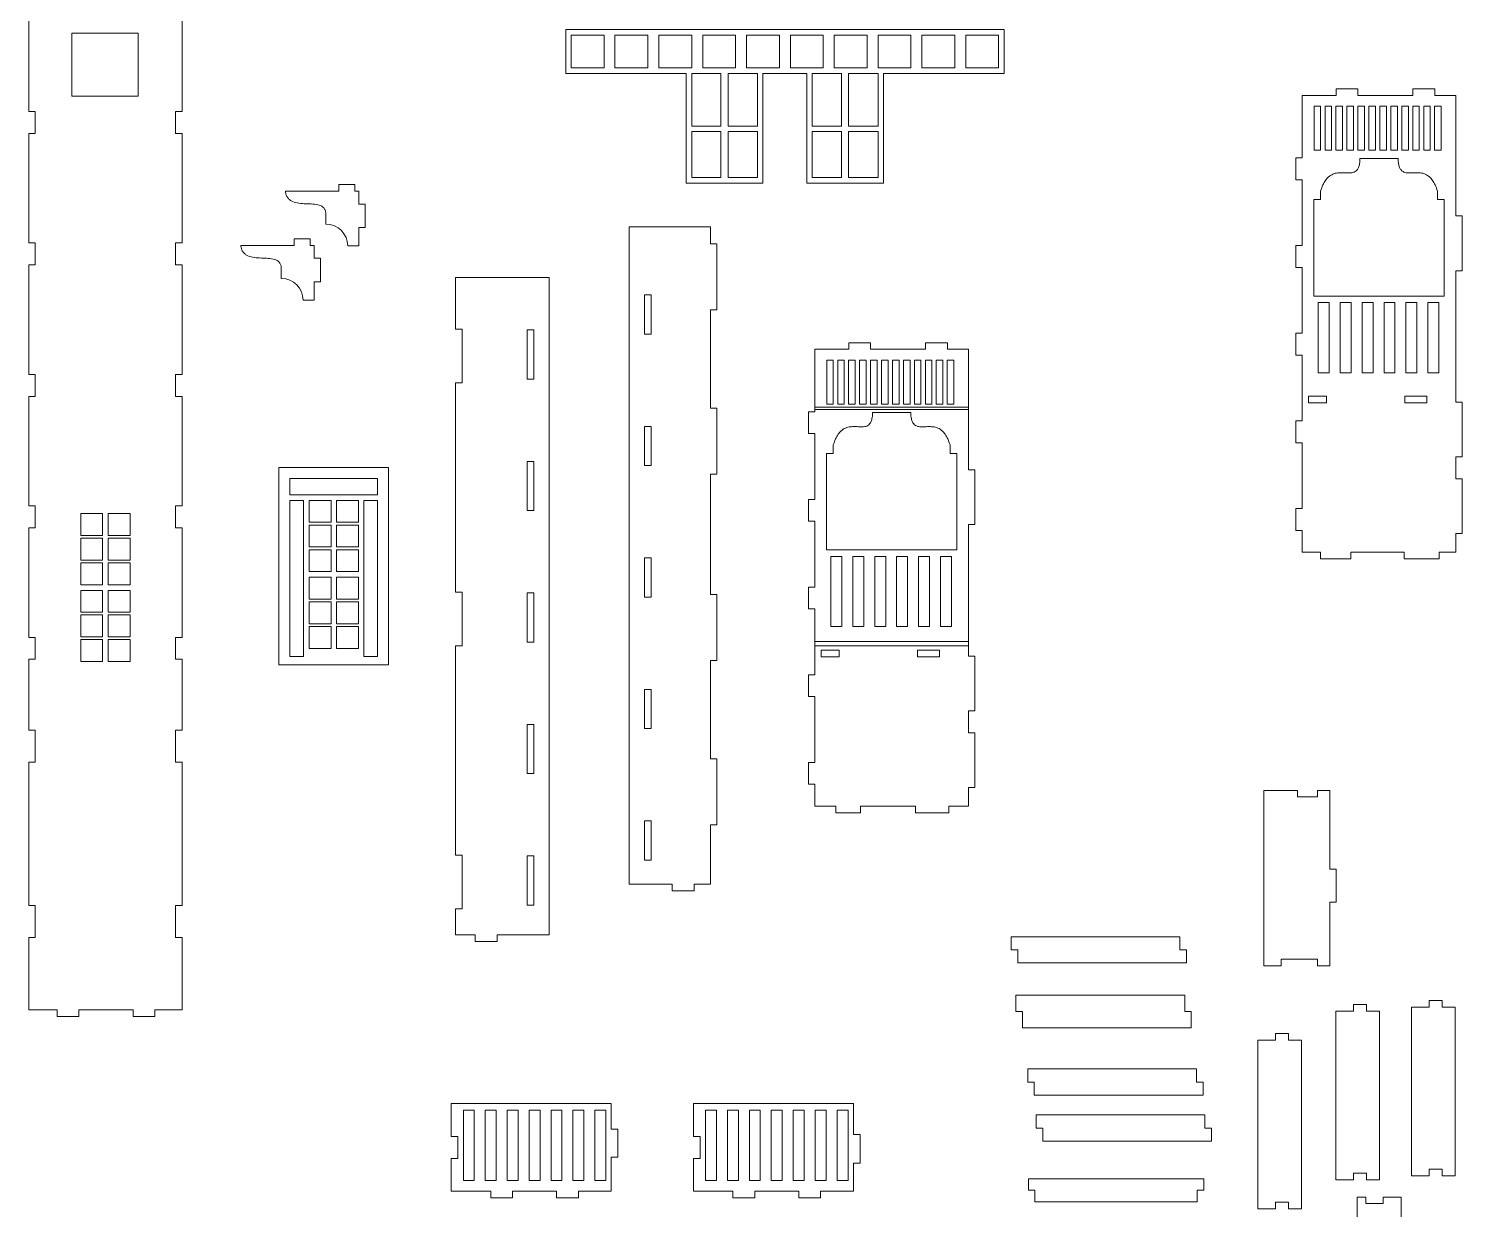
# Model space of a CAD drawing. Header units: millimetres. Extents: x -1884 to 2308, y -1461 to 1756.
# Drawn here: x 102 to 756, y -531 to 8 of the extents above; entities that cross this region are included whole.
import ezdxf

# ---------------------------------------------------------------- set-up
doc = ezdxf.new("R2010")
doc.units = ezdxf.units.MM

msp = doc.modelspace()

# ---------------------------------------------------------------- linework, layer by layer
at = {"color": 7, "linetype": 'Continuous', "lineweight": 15}
for p, q in [((102.2, -30.15), (102.2, 19.85)), ((172.2, -30.15), (172.2, 19.85)), ((347.15, 7.19), (547.15, 7.19)), ((347.15, -12.81), (347.15, 7.19)), ((547.15, 7.19), (547.15, -12.81)), ((121.85, 5.53), (121.85, -23.22)), ((152.2, 5.53), (121.85, 5.53)), ((152.2, -23.22), (152.2, 5.53)), ((349.65, -10.31), (349.65, 4.69)), ((349.65, 4.69), (364.65, 4.69)), ((364.65, 4.69), (364.65, -10.31)), ((369.65, -10.31), (369.65, 4.69)), ((369.65, 4.69), (384.65, 4.69)), ((384.65, 4.69), (384.65, -10.31)), ((389.65, -10.31), (389.65, 4.69)), ((389.65, 4.69), (404.65, 4.69)), ((404.65, 4.69), (404.65, -10.31)), ((409.65, -10.31), (409.65, 4.69)), ((409.65, 4.69), (424.65, 4.69)), ((424.65, 4.69), (424.65, -10.31)), ((429.65, -10.31), (429.65, 4.69)), ((429.65, 4.69), (444.65, 4.69)), ((444.65, 4.69), (444.65, -10.31)), ((449.65, -10.31), (449.65, 4.69)), ((449.65, 4.69), (464.65, 4.69)), ((464.65, 4.69), (464.65, -10.31)), ((469.65, -10.31), (469.65, 4.69)), ((469.65, 4.69), (484.65, 4.69)), ((484.65, 4.69), (484.65, -10.31)), ((489.65, -10.31), (489.65, 4.69)), ((489.65, 4.69), (504.65, 4.69)), ((504.65, 4.69), (504.65, -10.31)), ((509.65, -10.31), (509.65, 4.69)), ((509.65, 4.69), (524.65, 4.69)), ((524.65, 4.69), (524.65, -10.31)), ((529.65, 4.69), (544.65, 4.69)), ((529.65, -10.31), (529.65, 4.69)), ((544.65, 4.69), (544.65, -10.31)), ((402.15, -12.81), (347.15, -12.81)), ((364.65, -10.31), (349.65, -10.31)), ((384.65, -10.31), (369.65, -10.31)), ((404.65, -10.31), (389.65, -10.31)), ((402.15, -62.81), (402.15, -12.81)), ((404.65, -12.81), (417.98, -12.81)), ((404.65, -36.87), (404.65, -12.81)), ((424.65, -10.31), (409.65, -10.31)), ((417.98, -36.87), (417.98, -12.81)), ((421.2, -12.81), (434.65, -12.81)), ((421.2, -12.81), (421.2, -36.87)), ((444.65, -10.31), (429.65, -10.31)), ((434.65, -12.81), (434.65, -36.87)), ((457.15, -12.81), (437.15, -12.81)), ((437.15, -12.81), (437.15, -62.81)), ((464.65, -10.31), (449.65, -10.31)), ((457.15, -62.81), (457.15, -12.81)), ((459.65, -12.81), (472.98, -12.81)), ((459.65, -36.87), (459.65, -12.81)), ((484.65, -10.31), (469.65, -10.31)), ((472.98, -36.87), (472.98, -12.81)), ((476.2, -12.81), (489.65, -12.81)), ((476.2, -12.81), (476.2, -36.87)), ((504.65, -10.31), (489.65, -10.31)), ((489.65, -12.81), (489.65, -36.87)), ((547.15, -12.81), (492.15, -12.81)), ((492.15, -12.81), (492.15, -62.81)), ((524.65, -10.31), (509.65, -10.31)), ((544.65, -10.31), (529.65, -10.31)), ((121.85, -23.22), (152.2, -23.22)), ((698.55, -22.81), (683.15, -22.81)), ((683.15, -22.81), (683.15, -51.31)), ((698.55, -19.81), (698.55, -22.81)), ((698.55, -19.81), (708.55, -19.81)), ((708.55, -19.81), (708.55, -22.81)), ((733.55, -22.81), (708.55, -22.81)), ((733.55, -19.81), (733.55, -22.81)), ((733.55, -19.81), (743.55, -19.81)), ((743.55, -19.81), (743.55, -22.81)), ((753.15, -22.81), (743.55, -22.81)), ((753.15, -22.81), (753.15, -77.81)), ((102.2, -30.15), (105.2, -30.15)), ((105.2, -30.15), (105.2, -40.15)), ((169.2, -30.15), (172.2, -30.15)), ((169.2, -40.15), (169.2, -30.15)), ((688.53, -27.81), (691.53, -27.81)), ((688.53, -47.81), (688.53, -27.81)), ((691.53, -27.81), (691.53, -47.81)), ((693.53, -27.81), (696.53, -27.81)), ((693.53, -47.81), (693.53, -27.81)), ((696.53, -27.81), (696.53, -47.81)), ((698.53, -27.81), (701.53, -27.81)), ((698.53, -47.81), (698.53, -27.81)), ((701.53, -27.81), (701.53, -47.81)), ((703.53, -27.81), (706.53, -27.81)), ((703.53, -47.81), (703.53, -27.81)), ((706.53, -27.81), (706.53, -47.81)), ((708.53, -27.81), (711.53, -27.81)), ((708.53, -47.81), (708.53, -27.81)), ((711.53, -27.81), (711.53, -47.81)), ((713.53, -27.81), (716.53, -27.81)), ((713.53, -47.81), (713.53, -27.81)), ((716.53, -27.81), (716.53, -47.81)), ((718.53, -27.81), (721.53, -27.81)), ((718.53, -47.81), (718.53, -27.81)), ((721.53, -27.81), (721.53, -47.81)), ((723.53, -27.81), (726.53, -27.81)), ((723.53, -47.81), (723.53, -27.81)), ((726.53, -27.81), (726.53, -47.81)), ((728.53, -27.81), (731.53, -27.81)), ((728.53, -47.81), (728.53, -27.81)), ((731.53, -27.81), (731.53, -47.81)), ((733.53, -27.81), (736.53, -27.81)), ((733.53, -47.81), (733.53, -27.81)), ((736.53, -27.81), (736.53, -47.81)), ((738.53, -27.81), (741.53, -27.81)), ((738.53, -47.81), (738.53, -27.81)), ((741.53, -27.81), (741.53, -47.81)), ((743.53, -27.81), (746.53, -27.81)), ((743.53, -47.81), (743.53, -27.81)), ((746.53, -27.81), (746.53, -47.81)), ((417.98, -36.87), (404.65, -36.87)), ((434.65, -36.87), (421.2, -36.87)), ((472.98, -36.87), (459.65, -36.87)), ((489.65, -36.87), (476.2, -36.87)), ((102.2, -90.15), (102.2, -40.15)), ((105.2, -40.15), (102.2, -40.15)), ((172.2, -40.15), (169.2, -40.15)), ((172.2, -90.15), (172.2, -40.15)), ((404.65, -60.31), (404.65, -39.37)), ((404.65, -39.37), (417.98, -39.37)), ((417.98, -60.31), (417.98, -39.37)), ((421.2, -39.37), (434.65, -39.37)), ((421.2, -39.37), (421.2, -60.31)), ((434.65, -39.37), (434.65, -60.31)), ((459.65, -60.31), (459.65, -39.37)), ((459.65, -39.37), (472.98, -39.37)), ((472.98, -60.31), (472.98, -39.37)), ((476.2, -39.37), (489.65, -39.37)), ((476.2, -39.37), (476.2, -60.31)), ((489.65, -39.37), (489.65, -60.31)), ((680.15, -61.31), (680.15, -51.31)), ((680.15, -51.31), (683.15, -51.31)), ((691.53, -47.81), (688.53, -47.81)), ((696.53, -47.81), (693.53, -47.81)), ((701.53, -47.81), (698.53, -47.81)), ((706.53, -47.81), (703.53, -47.81)), ((711.53, -47.81), (708.53, -47.81)), ((709.47, -51.64), (726.84, -51.64)), ((716.53, -47.81), (713.53, -47.81)), ((721.53, -47.81), (718.53, -47.81)), ((726.53, -47.81), (723.53, -47.81)), ((731.53, -47.81), (728.53, -47.81)), ((736.53, -47.81), (733.53, -47.81)), ((741.53, -47.81), (738.53, -47.81)), ((746.53, -47.81), (743.53, -47.81)), ((243.64, -63.54), (243.64, -66.54)), ((250.98, -63.54), (243.64, -63.54)), ((250.98, -66.54), (250.98, -63.54)), ((437.15, -62.81), (402.15, -62.81)), ((417.98, -60.31), (404.65, -60.31)), ((434.65, -60.31), (421.2, -60.31)), ((492.15, -62.81), (457.15, -62.81)), ((472.98, -60.31), (459.65, -60.31)), ((489.65, -60.31), (476.2, -60.31)), ((680.15, -61.31), (683.15, -61.31)), ((683.15, -61.31), (683.15, -91.31)), ((243.64, -66.54), (219.31, -66.54)), ((252.73, -66.54), (250.98, -66.54)), ((252.73, -72.39), (252.73, -66.54)), ((688.38, -70.37), (691.53, -70.37)), ((688.38, -114.37), (688.38, -70.37)), ((691.53, -70.37), (691.53, -66.48)), ((744.78, -66.48), (744.78, -70.37)), ((744.78, -70.37), (747.93, -70.37)), ((747.93, -70.37), (747.93, -114.37)), ((237.8, -76.61), (237.8, -81.61)), ((255.73, -72.39), (252.73, -72.39)), ((255.73, -83.1), (255.73, -72.39)), ((756.15, -77.81), (753.15, -77.81)), ((756.15, -77.81), (756.15, -102.81)), ((252.73, -83.1), (255.73, -83.1)), ((252.73, -91.54), (252.73, -83.1)), ((376.15, -82.81), (376.15, -382.81)), ((376.15, -82.81), (413.15, -82.81)), ((413.15, -82.81), (413.15, -90.62)), ((102.2, -90.15), (105.2, -90.15)), ((105.2, -90.15), (105.2, -100.15)), ((169.2, -90.15), (172.2, -90.15)), ((169.2, -100.15), (169.2, -90.15)), ((198.94, -91.31), (223.27, -91.31)), ((223.27, -91.31), (223.27, -88.31)), ((223.27, -88.31), (230.62, -88.31)), ((230.62, -88.31), (230.62, -91.31)), ((230.62, -91.31), (232.36, -91.31)), ((232.36, -91.31), (232.36, -97.16)), ((247.73, -91.54), (252.73, -91.54)), ((416.15, -90.62), (413.15, -90.62)), ((416.15, -90.62), (416.15, -120.62)), ((680.15, -101.31), (680.15, -91.31)), ((680.15, -91.31), (683.15, -91.31)), ((232.36, -97.16), (235.36, -97.16)), ((235.36, -97.16), (235.36, -107.87)), ((102.2, -150.15), (102.2, -100.15)), ((105.2, -100.15), (102.2, -100.15)), ((172.2, -100.15), (169.2, -100.15)), ((172.2, -150.15), (172.2, -100.15)), ((217.43, -106.38), (217.43, -101.38)), ((680.15, -101.31), (683.15, -101.31)), ((683.15, -101.31), (683.15, -131.31)), ((756.15, -102.81), (753.15, -102.81)), ((753.15, -102.81), (753.15, -162.81)), ((235.36, -107.87), (232.36, -107.87)), ((232.36, -107.87), (232.36, -116.31)), ((296.92, -105.91), (296.92, -129.46)), ((296.92, -105.91), (339.59, -105.91)), ((339.59, -405.91), (339.59, -105.91)), ((232.36, -116.31), (227.36, -116.31)), ((383.15, -113.86), (386.15, -113.86)), ((383.15, -113.86), (383.15, -131.76)), ((386.15, -113.86), (386.15, -131.76)), ((688.38, -114.37), (747.93, -114.37)), ((690.43, -117.37), (695.43, -117.37)), ((690.43, -149.37), (690.43, -117.37)), ((695.43, -117.37), (695.43, -149.37)), ((700.43, -117.37), (705.43, -117.37)), ((700.43, -149.37), (700.43, -117.37)), ((705.43, -117.37), (705.43, -149.37)), ((710.43, -117.37), (715.43, -117.37)), ((710.43, -149.37), (710.43, -117.37)), ((715.43, -117.37), (715.43, -149.37)), ((720.43, -117.37), (725.43, -117.37)), ((720.43, -149.37), (720.43, -117.37)), ((725.43, -117.37), (725.43, -149.37)), ((730.43, -117.37), (735.43, -117.37)), ((730.43, -149.37), (730.43, -117.37)), ((735.43, -117.37), (735.43, -149.37)), ((740.43, -117.37), (745.43, -117.37)), ((740.43, -149.37), (740.43, -117.37)), ((745.43, -117.37), (745.43, -149.37)), ((416.15, -120.62), (413.15, -120.62)), ((413.15, -120.62), (413.15, -165.62)), ((296.92, -129.46), (299.92, -129.46)), ((299.92, -129.46), (299.92, -153.99)), ((329.59, -129.86), (332.59, -129.86)), ((329.59, -129.86), (329.59, -152.26)), ((332.59, -129.86), (332.59, -152.26)), ((383.15, -131.76), (386.15, -131.76)), ((476.25, -135.67), (476.25, -138.67)), ((476.25, -135.67), (486.25, -135.67)), ((486.25, -135.67), (486.25, -138.67)), ((511.25, -135.67), (511.25, -138.67)), ((511.25, -135.67), (521.25, -135.67)), ((521.25, -135.67), (521.25, -138.67)), ((680.15, -141.31), (680.15, -131.31)), ((680.15, -131.31), (683.15, -131.31)), ((476.25, -138.67), (460.85, -138.67)), ((460.85, -138.67), (460.85, -165.13)), ((469.22, -143.67), (466.22, -143.67)), ((466.22, -143.67), (466.22, -163.67)), ((469.22, -163.67), (469.22, -143.67)), ((474.22, -143.67), (471.22, -143.67)), ((471.22, -143.67), (471.22, -163.67)), ((474.22, -163.67), (474.22, -143.67)), ((479.22, -143.67), (476.22, -143.67)), ((476.22, -143.67), (476.22, -163.67)), ((479.22, -163.67), (479.22, -143.67)), ((484.22, -143.67), (481.22, -143.67)), ((481.22, -143.67), (481.22, -163.67)), ((484.22, -163.67), (484.22, -143.67)), ((489.22, -143.67), (486.22, -143.67)), ((486.22, -143.67), (486.22, -163.67)), ((511.25, -138.67), (486.25, -138.67)), ((489.22, -163.67), (489.22, -143.67)), ((494.22, -143.67), (491.22, -143.67)), ((491.22, -143.67), (491.22, -163.67)), ((494.22, -163.67), (494.22, -143.67)), ((499.22, -143.67), (496.22, -143.67)), ((496.22, -143.67), (496.22, -163.67)), ((499.22, -163.67), (499.22, -143.67)), ((504.22, -143.67), (501.22, -143.67)), ((501.22, -143.67), (501.22, -163.67)), ((504.22, -163.67), (504.22, -143.67)), ((509.22, -143.67), (506.22, -143.67)), ((506.22, -143.67), (506.22, -163.67)), ((509.22, -163.67), (509.22, -143.67)), ((514.22, -143.67), (511.22, -143.67)), ((511.22, -143.67), (511.22, -163.67)), ((514.22, -163.67), (514.22, -143.67)), ((519.22, -143.67), (516.22, -143.67)), ((516.22, -143.67), (516.22, -163.67)), ((519.22, -163.67), (519.22, -143.67)), ((524.22, -143.67), (521.22, -143.67)), ((521.22, -143.67), (521.22, -163.67)), ((530.85, -138.67), (521.25, -138.67)), ((524.22, -163.67), (524.22, -143.67)), ((530.85, -138.67), (530.85, -165.13)), ((680.15, -141.31), (683.15, -141.31)), ((683.15, -141.31), (683.15, -171.31)), ((102.2, -150.15), (105.2, -150.15)), ((105.2, -150.15), (105.2, -160.15)), ((169.2, -150.15), (172.2, -150.15)), ((169.2, -160.15), (169.2, -150.15)), ((695.43, -149.37), (690.43, -149.37)), ((705.43, -149.37), (700.43, -149.37)), ((715.43, -149.37), (710.43, -149.37)), ((725.43, -149.37), (720.43, -149.37)), ((735.43, -149.37), (730.43, -149.37)), ((745.43, -149.37), (740.43, -149.37)), ((296.92, -153.99), (296.92, -249.46)), ((299.92, -153.99), (296.92, -153.99)), ((329.59, -152.26), (332.59, -152.26)), ((102.2, -210.15), (102.2, -160.15)), ((105.2, -160.15), (102.2, -160.15)), ((172.2, -160.15), (169.2, -160.15)), ((172.2, -210.15), (172.2, -160.15)), ((686.04, -160.07), (694.27, -160.07)), ((686.04, -163.07), (686.04, -160.07)), ((686.04, -163.07), (694.27, -163.07)), ((694.27, -163.07), (694.27, -160.07)), ((729.91, -160.07), (740.01, -160.07)), ((729.91, -163.07), (729.91, -160.07)), ((729.91, -163.07), (740.01, -163.07)), ((740.01, -163.07), (740.01, -160.07)), ((756.15, -162.81), (753.15, -162.81)), ((756.15, -162.81), (756.15, -187.81)), ((416.15, -165.62), (413.15, -165.62)), ((416.15, -165.62), (416.15, -195.62)), ((457.85, -177.17), (457.85, -167.17)), ((457.85, -167.17), (460.85, -167.17)), ((530.85, -165.13), (460.85, -165.13)), ((460.85, -165.13), (460.85, -166.13)), ((460.85, -166.13), (530.85, -166.13)), ((460.85, -166.13), (460.85, -167.17)), ((466.22, -163.67), (469.22, -163.67)), ((471.22, -163.67), (474.22, -163.67)), ((476.22, -163.67), (479.22, -163.67)), ((481.22, -163.67), (484.22, -163.67)), ((486.22, -163.67), (489.22, -163.67)), ((504.54, -167.5), (487.16, -167.5)), ((491.22, -163.67), (494.22, -163.67)), ((496.22, -163.67), (499.22, -163.67)), ((501.22, -163.67), (504.22, -163.67)), ((506.22, -163.67), (509.22, -163.67)), ((511.22, -163.67), (514.22, -163.67)), ((516.22, -163.67), (519.22, -163.67)), ((521.22, -163.67), (524.22, -163.67)), ((530.85, -166.13), (530.85, -165.13)), ((530.85, -166.13), (530.85, -193.67)), ((383.15, -173.86), (386.15, -173.86)), ((383.15, -173.86), (383.15, -191.76)), ((386.15, -173.86), (386.15, -191.76)), ((680.15, -181.31), (680.15, -171.31)), ((680.15, -171.31), (683.15, -171.31)), ((457.85, -177.17), (460.85, -177.17)), ((460.85, -177.17), (460.85, -207.17)), ((469.22, -182.34), (469.22, -186.24)), ((522.48, -186.24), (522.48, -182.34)), ((680.15, -181.31), (683.15, -181.31)), ((683.15, -181.31), (683.15, -211.31)), ((469.22, -186.24), (466.07, -186.24)), ((466.07, -186.24), (466.07, -230.24)), ((525.63, -186.24), (522.48, -186.24)), ((525.63, -230.24), (525.63, -186.24)), ((756.15, -187.81), (753.15, -187.81)), ((753.15, -187.81), (753.15, -197.81)), ((266.37, -192.62), (216.37, -192.62)), ((216.37, -192.62), (216.37, -282.62)), ((266.37, -282.62), (266.37, -192.62)), ((329.59, -189.86), (332.59, -189.86)), ((329.59, -189.86), (329.59, -212.26)), ((332.59, -189.86), (332.59, -212.26)), ((383.15, -191.76), (386.15, -191.76)), ((416.15, -195.62), (413.15, -195.62)), ((413.15, -195.62), (413.15, -250.62)), ((533.85, -193.67), (530.85, -193.67)), ((533.85, -193.67), (533.85, -218.67)), ((221.37, -197.62), (261.37, -197.62)), ((221.37, -205.12), (221.37, -197.62)), ((261.37, -197.62), (261.37, -205.12)), ((756.15, -197.81), (753.15, -197.81)), ((756.15, -197.81), (756.15, -222.81)), ((261.37, -205.12), (221.37, -205.12)), ((221.37, -207.62), (227.62, -207.62)), ((221.37, -278.89), (221.37, -207.62)), ((227.62, -207.62), (227.62, -278.89)), ((230.12, -207.62), (230.12, -217.62)), ((240.12, -207.62), (230.12, -207.62)), ((240.12, -217.62), (240.12, -207.62)), ((242.62, -207.62), (242.62, -217.62)), ((252.62, -207.62), (242.62, -207.62)), ((252.62, -217.62), (252.62, -207.62)), ((255.12, -207.62), (261.37, -207.62)), ((255.12, -278.89), (255.12, -207.62)), ((261.37, -207.62), (261.37, -278.89)), ((457.85, -217.17), (457.85, -207.17)), ((457.85, -207.17), (460.85, -207.17)), ((102.2, -210.15), (105.2, -210.15)), ((105.2, -210.15), (105.2, -220.15)), ((135.95, -213.65), (125.95, -213.65)), ((125.95, -213.65), (125.95, -223.65)), ((135.95, -223.65), (135.95, -213.65)), ((138.45, -213.65), (138.45, -223.65)), ((148.45, -213.65), (138.45, -213.65)), ((148.45, -223.65), (148.45, -213.65)), ((169.2, -210.15), (172.2, -210.15)), ((169.2, -220.15), (169.2, -210.15)), ((329.59, -212.26), (332.59, -212.26)), ((680.15, -221.31), (680.15, -211.31)), ((680.15, -211.31), (683.15, -211.31)), ((102.2, -270.15), (102.2, -220.15)), ((105.2, -220.15), (102.2, -220.15)), ((172.2, -220.15), (169.2, -220.15)), ((172.2, -270.15), (172.2, -220.15)), ((230.12, -217.62), (240.12, -217.62)), ((240.12, -218.87), (230.12, -218.87)), ((230.12, -218.87), (230.12, -228.87)), ((240.12, -228.87), (240.12, -218.87)), ((242.62, -217.62), (252.62, -217.62)), ((252.62, -218.87), (242.62, -218.87)), ((242.62, -218.87), (242.62, -228.87)), ((252.62, -228.87), (252.62, -218.87)), ((457.85, -217.17), (460.85, -217.17)), ((460.85, -217.17), (460.85, -247.17)), ((533.85, -218.67), (530.85, -218.67)), ((530.85, -218.67), (530.85, -271.98)), ((680.15, -221.31), (683.15, -221.31)), ((683.15, -221.31), (683.15, -231.31)), ((125.95, -223.65), (135.95, -223.65)), ((135.95, -224.9), (125.95, -224.9)), ((125.95, -224.9), (125.95, -234.9)), ((135.95, -234.9), (135.95, -224.9)), ((138.45, -223.65), (148.45, -223.65)), ((148.45, -224.9), (138.45, -224.9)), ((138.45, -224.9), (138.45, -234.9)), ((148.45, -234.9), (148.45, -224.9)), ((230.12, -228.87), (240.12, -228.87)), ((242.62, -228.87), (252.62, -228.87)), ((756.15, -222.81), (753.15, -222.81)), ((753.15, -222.81), (753.15, -231.31)), ((125.95, -234.9), (135.95, -234.9)), ((138.45, -234.9), (148.45, -234.9)), ((240.12, -230.12), (230.12, -230.12)), ((230.12, -230.12), (230.12, -240.12)), ((240.12, -240.12), (240.12, -230.12)), ((252.62, -230.12), (242.62, -230.12)), ((242.62, -230.12), (242.62, -240.12)), ((252.62, -240.12), (252.62, -230.12)), ((383.15, -233.86), (386.15, -233.86)), ((383.15, -233.86), (383.15, -251.76)), ((386.15, -233.86), (386.15, -251.76)), ((525.63, -230.24), (466.07, -230.24)), ((468.13, -233.24), (468.13, -265.24)), ((473.13, -233.24), (468.13, -233.24)), ((473.13, -265.24), (473.13, -233.24)), ((478.13, -233.24), (478.13, -265.24)), ((483.13, -233.24), (478.13, -233.24)), ((483.13, -265.24), (483.13, -233.24)), ((488.13, -233.24), (488.13, -265.24)), ((493.13, -233.24), (488.13, -233.24)), ((493.13, -265.24), (493.13, -233.24)), ((498.13, -233.24), (498.13, -265.24)), ((503.13, -233.24), (498.13, -233.24)), ((503.13, -265.24), (503.13, -233.24)), ((508.13, -233.24), (508.13, -265.24)), ((513.13, -233.24), (508.13, -233.24)), ((513.13, -265.24), (513.13, -233.24)), ((518.13, -233.24), (518.13, -265.24)), ((523.13, -233.24), (518.13, -233.24)), ((523.13, -265.24), (523.13, -233.24)), ((691.51, -231.31), (683.15, -231.31)), ((691.51, -234.31), (691.51, -231.31)), ((691.51, -234.31), (705.36, -234.31)), ((729.6, -231.31), (705.36, -231.31)), ((705.36, -234.31), (705.36, -231.31)), ((729.6, -234.31), (729.6, -231.31)), ((729.6, -234.31), (745.53, -234.31)), ((753.15, -231.31), (745.53, -231.31)), ((745.53, -234.31), (745.53, -231.31)), ((135.95, -236.15), (125.95, -236.15)), ((125.95, -236.15), (125.95, -246.15)), ((135.95, -246.15), (135.95, -236.15)), ((148.45, -236.15), (138.45, -236.15)), ((138.45, -236.15), (138.45, -246.15)), ((148.45, -246.15), (148.45, -236.15)), ((230.12, -240.12), (240.12, -240.12)), ((242.62, -240.12), (252.62, -240.12)), ((125.95, -246.15), (135.95, -246.15)), ((138.45, -246.15), (148.45, -246.15)), ((240.12, -242.64), (230.12, -242.64)), ((230.12, -242.64), (230.12, -252.64)), ((240.12, -252.64), (240.12, -242.64)), ((252.62, -242.64), (242.62, -242.64)), ((242.62, -242.64), (242.62, -252.64)), ((252.62, -252.64), (252.62, -242.64)), ((457.85, -257.17), (457.85, -247.17)), ((457.85, -247.17), (460.85, -247.17)), ((125.95, -248.67), (135.95, -248.67)), ((125.95, -258.67), (125.95, -248.67)), ((135.95, -248.67), (135.95, -258.67)), ((138.45, -248.67), (148.45, -248.67)), ((138.45, -258.67), (138.45, -248.67)), ((148.45, -248.67), (148.45, -258.67)), ((230.12, -252.64), (240.12, -252.64)), ((230.12, -253.89), (230.12, -263.89)), ((240.12, -253.89), (230.12, -253.89)), ((240.12, -263.89), (240.12, -253.89)), ((242.62, -252.64), (252.62, -252.64)), ((242.62, -253.89), (242.62, -263.89)), ((252.62, -253.89), (242.62, -253.89)), ((252.62, -263.89), (252.62, -253.89)), ((296.92, -249.46), (299.92, -249.46)), ((299.92, -249.46), (299.92, -273.99)), ((329.59, -249.86), (332.59, -249.86)), ((329.59, -249.86), (329.59, -272.26)), ((332.59, -249.86), (332.59, -272.26)), ((383.15, -251.76), (386.15, -251.76)), ((416.15, -250.62), (413.15, -250.62)), ((416.15, -250.62), (416.15, -280.62)), ((135.95, -258.67), (125.95, -258.67)), ((125.95, -269.92), (125.95, -259.92)), ((125.95, -259.92), (135.95, -259.92)), ((135.95, -259.92), (135.95, -269.92)), ((148.45, -258.67), (138.45, -258.67)), ((138.45, -269.92), (138.45, -259.92)), ((138.45, -259.92), (148.45, -259.92)), ((148.45, -259.92), (148.45, -269.92)), ((457.85, -257.17), (460.85, -257.17)), ((460.85, -257.17), (460.85, -271.98)), ((230.12, -263.89), (240.12, -263.89)), ((240.12, -265.14), (230.12, -265.14)), ((230.12, -265.14), (230.12, -275.14)), ((240.12, -275.14), (240.12, -265.14)), ((242.62, -263.89), (252.62, -263.89)), ((252.62, -265.14), (242.62, -265.14)), ((242.62, -265.14), (242.62, -275.14)), ((252.62, -275.14), (252.62, -265.14)), ((468.13, -265.24), (473.13, -265.24)), ((478.13, -265.24), (483.13, -265.24)), ((488.13, -265.24), (493.13, -265.24)), ((498.13, -265.24), (503.13, -265.24)), ((508.13, -265.24), (513.13, -265.24)), ((518.13, -265.24), (523.13, -265.24)), ((102.2, -270.15), (105.2, -270.15)), ((105.2, -270.15), (105.2, -280.15)), ((135.95, -269.92), (125.95, -269.92)), ((125.95, -271.17), (135.95, -271.17)), ((125.95, -281.17), (125.95, -271.17)), ((135.95, -271.17), (135.95, -281.17)), ((148.45, -269.92), (138.45, -269.92)), ((138.45, -271.17), (148.45, -271.17)), ((138.45, -281.17), (138.45, -271.17)), ((148.45, -271.17), (148.45, -281.17)), ((169.2, -270.15), (172.2, -270.15)), ((169.2, -280.15), (169.2, -270.15)), ((296.92, -273.99), (296.92, -369.46)), ((299.92, -273.99), (296.92, -273.99)), ((329.59, -272.26), (332.59, -272.26)), ((530.85, -271.98), (460.85, -271.98)), ((460.85, -271.98), (460.85, -273.98)), ((460.85, -273.98), (460.85, -287.17)), ((460.85, -273.98), (530.85, -273.98)), ((530.85, -273.98), (530.85, -271.98)), ((530.85, -273.98), (530.85, -278.67)), ((102.2, -312.52), (102.2, -280.15)), ((105.2, -280.15), (102.2, -280.15)), ((135.95, -281.17), (125.95, -281.17)), ((148.45, -281.17), (138.45, -281.17)), ((172.2, -280.15), (169.2, -280.15)), ((172.2, -312.52), (172.2, -280.15)), ((227.62, -278.89), (221.37, -278.89)), ((230.12, -275.14), (240.12, -275.14)), ((242.62, -275.14), (252.62, -275.14)), ((261.37, -278.89), (255.12, -278.89)), ((416.15, -280.62), (413.15, -280.62)), ((413.15, -280.62), (413.15, -325.62)), ((463.74, -275.94), (471.97, -275.94)), ((463.74, -278.94), (463.74, -275.94)), ((463.74, -278.94), (471.97, -278.94)), ((471.97, -278.94), (471.97, -275.94)), ((507.6, -275.94), (517.7, -275.94)), ((507.6, -278.94), (507.6, -275.94)), ((507.6, -278.94), (517.7, -278.94)), ((517.7, -278.94), (517.7, -275.94)), ((533.85, -278.67), (530.85, -278.67)), ((533.85, -278.67), (533.85, -303.67)), ((216.37, -282.62), (266.37, -282.62)), ((457.85, -297.17), (457.85, -287.17)), ((457.85, -287.17), (460.85, -287.17)), ((383.15, -293.86), (386.15, -293.86)), ((383.15, -293.86), (383.15, -311.76)), ((386.15, -293.86), (386.15, -311.76)), ((457.85, -297.17), (460.85, -297.17)), ((460.85, -297.17), (460.85, -327.17)), ((533.85, -303.67), (530.85, -303.67)), ((530.85, -303.67), (530.85, -313.67)), ((102.2, -312.52), (105.2, -312.52)), ((105.2, -312.52), (105.2, -327.13)), ((169.2, -312.52), (172.2, -312.52)), ((169.2, -327.13), (169.2, -312.52)), ((329.59, -309.86), (332.59, -309.86)), ((329.59, -309.86), (329.59, -332.26)), ((332.59, -309.86), (332.59, -332.26)), ((383.15, -311.76), (386.15, -311.76)), ((533.85, -313.67), (530.85, -313.67)), ((533.85, -313.67), (533.85, -338.67)), ((416.15, -325.62), (413.15, -325.62)), ((416.15, -325.62), (416.15, -355.62)), ((102.2, -392.52), (102.2, -327.13)), ((105.2, -327.13), (102.2, -327.13)), ((172.2, -327.13), (169.2, -327.13)), ((172.2, -392.52), (172.2, -327.13)), ((329.59, -332.26), (332.59, -332.26)), ((457.85, -337.17), (457.85, -327.17)), ((457.85, -327.17), (460.85, -327.17)), ((457.85, -337.17), (460.85, -337.17)), ((460.85, -337.17), (460.85, -347.17)), ((533.85, -338.67), (530.85, -338.67)), ((530.85, -338.67), (530.85, -347.17)), ((665.66, -339.94), (665.66, -419.94)), ((665.66, -339.94), (681.01, -339.94)), ((681.01, -342.94), (681.01, -339.94)), ((690.08, -342.94), (690.08, -339.94)), ((690.08, -339.94), (695.66, -339.94)), ((695.66, -339.94), (695.66, -375.9)), ((681.01, -342.94), (690.08, -342.94)), ((470.31, -347.17), (460.85, -347.17)), ((470.31, -350.17), (470.31, -347.17)), ((470.31, -350.17), (481.66, -350.17)), ((506.66, -347.17), (481.66, -347.17)), ((481.66, -350.17), (481.66, -347.17)), ((506.66, -350.17), (506.66, -347.17)), ((506.66, -350.17), (521.9, -350.17)), ((530.85, -347.17), (521.9, -347.17)), ((521.9, -350.17), (521.9, -347.17)), ((383.15, -353.86), (386.15, -353.86)), ((383.15, -353.86), (383.15, -371.76)), ((386.15, -353.86), (386.15, -371.76)), ((416.15, -355.62), (413.15, -355.62)), ((413.15, -355.62), (413.15, -382.81)), ((296.92, -369.46), (299.92, -369.46)), ((299.92, -369.46), (299.92, -393.99)), ((329.59, -369.86), (332.59, -369.86)), ((329.59, -369.86), (329.59, -392.26)), ((332.59, -369.86), (332.59, -392.26)), ((383.15, -371.76), (386.15, -371.76)), ((695.66, -375.9), (698.66, -375.9)), ((698.66, -375.9), (698.66, -390.9)), ((376.15, -382.81), (395.72, -382.81)), ((395.72, -385.81), (395.72, -382.81)), ((395.72, -385.81), (405.72, -385.81)), ((405.72, -382.81), (413.15, -382.81)), ((405.72, -385.81), (405.72, -382.81)), ((329.59, -392.26), (332.59, -392.26)), ((698.66, -390.9), (695.66, -390.9)), ((695.66, -390.9), (695.66, -419.94)), ((102.2, -392.52), (105.2, -392.52)), ((105.2, -392.52), (105.2, -407.13)), ((169.2, -392.52), (172.2, -392.52)), ((169.2, -407.13), (169.2, -392.52)), ((296.92, -393.99), (296.92, -405.91)), ((299.92, -393.99), (296.92, -393.99)), ((102.2, -440.15), (102.2, -407.13)), ((105.2, -407.13), (102.2, -407.13)), ((172.2, -407.13), (169.2, -407.13)), ((172.2, -440.15), (172.2, -407.13)), ((296.92, -405.91), (305.94, -405.91)), ((305.94, -408.91), (305.94, -405.91)), ((305.94, -408.91), (315.94, -408.91)), ((315.94, -405.91), (339.59, -405.91)), ((315.94, -408.91), (315.94, -405.91)), ((550.37, -412.7), (550.37, -406.7)), ((627.37, -406.7), (550.37, -406.7)), ((627.37, -412.7), (627.37, -406.7)), ((553.37, -412.7), (550.37, -412.7)), ((553.37, -418.7), (553.37, -412.7)), ((627.37, -412.7), (630.37, -412.7)), ((630.37, -412.7), (630.37, -418.7)), ((690.08, -416.94), (673.56, -416.94)), ((673.56, -416.94), (673.56, -419.94)), ((690.08, -416.94), (690.08, -419.94)), ((630.37, -418.7), (553.37, -418.7)), ((673.56, -419.94), (665.66, -419.94)), ((695.66, -419.94), (690.08, -419.94)), ((552.51, -440.83), (552.51, -433.33)), ((629.51, -433.33), (552.51, -433.33)), ((629.51, -440.83), (629.51, -433.33)), ((706.48, -440.63), (706.48, -437.63)), ((706.48, -437.63), (712.39, -437.63)), ((712.39, -440.63), (712.39, -437.63)), ((741.02, -435.85), (746.93, -435.85)), ((741.02, -438.85), (741.02, -435.85)), ((746.93, -438.85), (746.93, -435.85)), ((102.2, -440.15), (115.13, -440.15)), ((115.13, -443.15), (115.13, -440.15)), ((115.13, -443.15), (125.13, -443.15)), ((125.13, -440.15), (149.81, -440.15)), ((125.13, -443.15), (125.13, -440.15)), ((149.81, -443.15), (149.81, -440.15)), ((149.81, -443.15), (159.81, -443.15)), ((159.81, -440.15), (172.2, -440.15)), ((159.81, -443.15), (159.81, -440.15)), ((555.51, -440.83), (552.51, -440.83)), ((555.51, -448.33), (555.51, -440.83)), ((629.51, -440.83), (632.51, -440.83)), ((632.51, -440.83), (632.51, -448.33)), ((698.39, -440.63), (698.39, -517.63)), ((706.48, -440.63), (698.39, -440.63)), ((718.39, -440.63), (712.39, -440.63)), ((718.39, -440.63), (718.39, -517.63)), ((732.93, -438.85), (732.93, -515.85)), ((741.02, -438.85), (732.93, -438.85)), ((752.93, -438.85), (746.93, -438.85)), ((752.93, -438.85), (752.93, -515.85)), ((632.51, -448.33), (555.51, -448.33)), ((670.89, -453.85), (670.89, -450.85)), ((670.89, -450.85), (676.8, -450.85)), ((676.8, -453.85), (676.8, -450.85)), ((662.8, -453.85), (662.8, -530.85)), ((670.89, -453.85), (662.8, -453.85)), ((682.8, -453.85), (676.8, -453.85)), ((682.8, -453.85), (682.8, -530.85)), ((557.92, -473.06), (557.92, -467.06)), ((634.92, -467.06), (557.92, -467.06)), ((634.92, -473.06), (634.92, -467.06)), ((560.92, -473.06), (557.92, -473.06)), ((560.92, -479.06), (560.92, -473.06)), ((634.92, -473.06), (637.92, -473.06)), ((637.92, -473.06), (637.92, -479.06)), ((294.97, -497.89), (294.97, -482.89)), ((294.97, -482.89), (367.97, -482.89)), ((367.97, -482.89), (367.97, -494.51)), ((405.44, -482.89), (405.44, -497.89)), ((478.44, -482.89), (405.44, -482.89)), ((478.44, -496.98), (478.44, -482.89)), ((637.92, -479.06), (560.92, -479.06)), ((300.47, -517.89), (300.47, -485.89)), ((300.47, -485.89), (305.47, -485.89)), ((305.47, -485.89), (305.47, -517.89)), ((310.47, -517.89), (310.47, -485.89)), ((310.47, -485.89), (315.47, -485.89)), ((315.47, -485.89), (315.47, -517.89)), ((320.47, -517.89), (320.47, -485.89)), ((320.47, -485.89), (325.47, -485.89)), ((325.47, -485.89), (325.47, -517.89)), ((330.47, -517.89), (330.47, -485.89)), ((330.47, -485.89), (335.47, -485.89)), ((335.47, -485.89), (335.47, -517.89)), ((340.47, -517.89), (340.47, -485.89)), ((340.47, -485.89), (345.47, -485.89)), ((345.47, -485.89), (345.47, -517.89)), ((350.47, -517.89), (350.47, -485.89)), ((350.47, -485.89), (355.47, -485.89)), ((355.47, -485.89), (355.47, -517.89)), ((360.47, -517.89), (360.47, -485.89)), ((360.47, -485.89), (365.47, -485.89)), ((365.47, -485.89), (365.47, -517.89)), ((415.94, -485.89), (410.94, -485.89)), ((410.94, -485.89), (410.94, -517.89)), ((415.94, -517.89), (415.94, -485.89)), ((425.94, -485.89), (420.94, -485.89)), ((420.94, -485.89), (420.94, -517.89)), ((425.94, -517.89), (425.94, -485.89)), ((435.94, -485.89), (430.94, -485.89)), ((430.94, -485.89), (430.94, -517.89)), ((435.94, -517.89), (435.94, -485.89)), ((445.94, -485.89), (440.94, -485.89)), ((440.94, -485.89), (440.94, -517.89)), ((445.94, -517.89), (445.94, -485.89)), ((455.94, -485.89), (450.94, -485.89)), ((450.94, -485.89), (450.94, -517.89)), ((455.94, -517.89), (455.94, -485.89)), ((465.94, -485.89), (460.94, -485.89)), ((460.94, -485.89), (460.94, -517.89)), ((465.94, -517.89), (465.94, -485.89)), ((475.94, -485.89), (470.94, -485.89)), ((470.94, -485.89), (470.94, -517.89)), ((475.94, -517.89), (475.94, -485.89)), ((561.74, -494.02), (561.74, -488.02)), ((638.74, -488.02), (561.74, -488.02)), ((638.74, -494.02), (638.74, -488.02)), ((367.97, -494.51), (370.97, -494.51)), ((370.97, -494.51), (370.97, -507.31)), ((481.44, -496.98), (478.44, -496.98)), ((481.44, -509.97), (481.44, -496.98)), ((564.74, -494.02), (561.74, -494.02)), ((564.74, -500.02), (564.74, -494.02)), ((638.74, -494.02), (641.74, -494.02)), ((641.74, -494.02), (641.74, -500.02)), ((297.97, -497.89), (294.97, -497.89)), ((297.97, -507.89), (297.97, -497.89)), ((408.44, -497.89), (405.44, -497.89)), ((408.44, -507.89), (408.44, -497.89)), ((641.74, -500.02), (564.74, -500.02)), ((294.97, -522.89), (294.97, -507.89)), ((294.97, -507.89), (297.97, -507.89)), ((370.97, -507.31), (367.97, -507.31)), ((367.97, -507.31), (367.97, -522.89)), ((405.44, -507.89), (405.44, -522.89)), ((405.44, -507.89), (408.44, -507.89)), ((478.44, -509.97), (481.44, -509.97)), ((478.44, -522.89), (478.44, -509.97)), ((712.39, -514.63), (706.48, -514.63)), ((706.48, -514.63), (706.48, -517.63)), ((712.39, -514.63), (712.39, -517.63)), ((741.02, -515.85), (732.93, -515.85)), ((746.93, -512.85), (741.02, -512.85)), ((741.02, -512.85), (741.02, -515.85)), ((746.93, -512.85), (746.93, -515.85)), ((752.93, -515.85), (746.93, -515.85)), ((312.97, -522.89), (294.97, -522.89)), ((305.47, -517.89), (300.47, -517.89)), ((315.47, -517.89), (310.47, -517.89)), ((312.97, -525.89), (312.97, -522.89)), ((325.47, -517.89), (320.47, -517.89)), ((342.97, -522.89), (322.97, -522.89)), ((322.97, -525.89), (322.97, -522.89)), ((335.47, -517.89), (330.47, -517.89)), ((345.47, -517.89), (340.47, -517.89)), ((342.97, -525.89), (342.97, -522.89)), ((355.47, -517.89), (350.47, -517.89)), ((367.97, -522.89), (352.97, -522.89)), ((352.97, -525.89), (352.97, -522.89)), ((365.47, -517.89), (360.47, -517.89)), ((405.44, -522.89), (423.44, -522.89)), ((410.94, -517.89), (415.94, -517.89)), ((420.94, -517.89), (425.94, -517.89)), ((423.44, -525.89), (423.44, -522.89)), ((430.94, -517.89), (435.94, -517.89)), ((433.44, -522.89), (453.44, -522.89)), ((433.44, -525.89), (433.44, -522.89)), ((440.94, -517.89), (445.94, -517.89)), ((450.94, -517.89), (455.94, -517.89)), ((453.44, -525.89), (453.44, -522.89)), ((460.94, -517.89), (465.94, -517.89)), ((463.44, -522.89), (478.44, -522.89)), ((463.44, -525.89), (463.44, -522.89)), ((470.94, -517.89), (475.94, -517.89)), ((558.22, -522.4), (558.22, -517.15)), ((638.22, -517.15), (558.22, -517.15)), ((561.22, -522.4), (558.22, -522.4)), ((561.22, -527.65), (561.22, -522.4)), ((635.22, -522.4), (638.22, -522.4)), ((635.22, -522.4), (635.22, -527.65)), ((638.22, -522.4), (638.22, -517.15)), ((706.48, -517.63), (698.39, -517.63)), ((718.39, -517.63), (712.39, -517.63)), ((322.97, -525.89), (312.97, -525.89)), ((352.97, -525.89), (342.97, -525.89)), ((433.44, -525.89), (423.44, -525.89)), ((463.44, -525.89), (453.44, -525.89)), ((561.22, -527.65), (635.22, -527.65)), ((676.8, -527.85), (670.89, -527.85)), ((670.89, -527.85), (670.89, -530.85)), ((676.8, -527.85), (676.8, -530.85)), ((708.19, -525.48), (708.19, -605.48)), ((708.19, -525.48), (712.08, -525.48)), ((712.08, -528.48), (712.08, -525.48)), ((712.08, -528.48), (720.08, -528.48)), ((720.08, -525.48), (728.19, -525.48)), ((720.08, -528.48), (720.08, -525.48)), ((728.19, -525.48), (728.19, -605.48)), ((670.89, -530.85), (662.8, -530.85)), ((682.8, -530.85), (676.8, -530.85))]:
    msp.add_line(p, q, dxfattribs=at)
for centre in [(237.8, -91.54), (217.43, -116.31)]:
    msp.add_arc(centre, 9.93, 0, 90, dxfattribs=at)
for points, knots in [([(691.53, -66.48), (691.84, -65.54), (692.41, -63.85), (693.6, -61.69), (695.08, -59.92), (697, -58.65), (699.39, -58.08), (701.75, -58.08), (703.9, -58.23), (705.74, -58.19), (707.16, -57.77), (708.21, -56.87), (708.91, -55.59), (709.35, -53.8), (709.43, -52.42), (709.47, -51.64)], [0, 0, 0, 0, 0.110595, 0.200368, 0.274606, 0.368123, 0.453034, 0.545257, 0.632689, 0.694755, 0.751095, 0.79459, 0.84591, 0.912319, 1, 1, 1, 1]), ([(726.84, -51.64), (726.88, -52.42), (726.96, -53.8), (727.4, -55.59), (728.1, -56.87), (729.26, -57.86), (731.05, -58.26), (733.05, -58.18), (735.06, -58.07), (737.09, -58.12), (739.3, -58.65), (741.23, -59.92), (742.71, -61.69), (743.9, -63.85), (744.47, -65.54), (744.78, -66.48)], [0, 0, 0, 0, 0.0876982, 0.154121, 0.2054507, 0.2489543, 0.3213507, 0.4037005, 0.4741269, 0.5468752, 0.6318035, 0.7253387, 0.7995927, 0.8893825, 1, 1, 1, 1]), ([(219.31, -66.54), (219.41, -67.12), (219.6, -68.2), (220.35, -69.6), (221.37, -70.62), (223.06, -71.58), (225.56, -72.13), (228.69, -72.29), (231.79, -72.37), (234.23, -72.69), (235.89, -73.37), (236.87, -74.14), (237.57, -75.26), (237.72, -76.14), (237.8, -76.61)], [0, 0, 0, 0, 0.075311, 0.139585, 0.198908, 0.258162, 0.385083, 0.522771, 0.659442, 0.781682, 0.835561, 0.886416, 0.938949, 1, 1, 1, 1]), ([(217.43, -101.38), (217.35, -100.91), (217.21, -100.03), (216.5, -98.91), (215.52, -98.14), (213.87, -97.46), (211.42, -97.14), (208.33, -97.06), (205.2, -96.9), (202.69, -96.35), (201, -95.39), (199.98, -94.37), (199.24, -92.97), (199.05, -91.89), (198.94, -91.31)], [0, 0, 0, 0, 0.061051, 0.113582, 0.164439, 0.218318, 0.340557, 0.477229, 0.614916, 0.741837, 0.801091, 0.860415, 0.924689, 1, 1, 1, 1]), ([(487.16, -167.5), (487.12, -168.29), (487.05, -169.66), (486.6, -171.45), (485.9, -172.73), (484.74, -173.72), (482.96, -174.13), (480.95, -174.04), (478.95, -173.93), (476.91, -173.99), (474.7, -174.51), (472.78, -175.78), (471.3, -177.55), (470.11, -179.71), (469.54, -181.4), (469.22, -182.34)], [0, 0, 0, 0, 0.087698, 0.15412, 0.205449, 0.248954, 0.32135, 0.4037, 0.474127, 0.546875, 0.631804, 0.725338, 0.799592, 0.889382, 1, 1, 1, 1]), ([(522.48, -182.34), (522.16, -181.4), (521.6, -179.71), (520.41, -177.55), (518.93, -175.78), (517, -174.51), (514.62, -173.95), (512.25, -173.94), (510.11, -174.09), (508.27, -174.05), (506.85, -173.63), (505.8, -172.73), (505.1, -171.45), (504.65, -169.66), (504.58, -168.29), (504.54, -167.5)], [0, 0, 0, 0, 0.110595, 0.200368, 0.274607, 0.368123, 0.453034, 0.545257, 0.63269, 0.694756, 0.751095, 0.794592, 0.845911, 0.91232, 1, 1, 1, 1])]:
    msp.add_open_spline(points, degree=3, knots=knots, dxfattribs=at)

doc.saveas('drawing.dxf')
